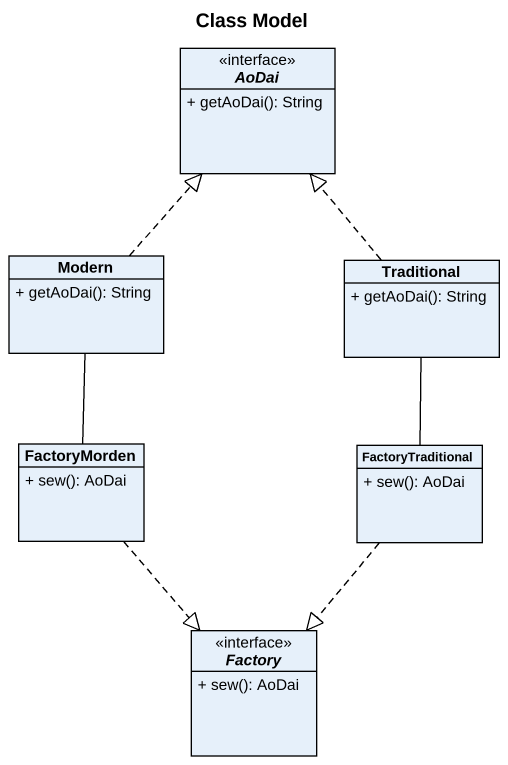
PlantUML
@startuml
title Class Model
hide circle
hide empty members
skinparam classAttributeIconSize 0
interface AoDai {
  + getAoDai(): String
}
class Modern {
  + getAoDai(): String
}
class Traditional {
  + getAoDai(): String
}
class FactoryMorden {
  + sew(): AoDai
}
class FactoryTraditional {
  + sew(): AoDai
}
interface Factory {
  + sew(): AoDai
}
Modern .up.|> AoDai
Traditional .up.|> AoDai
FactoryMorden -up- Modern
FactoryMorden ..|> Factory
FactoryTraditional -up- Traditional
FactoryTraditional ..|> Factory
@enduml
